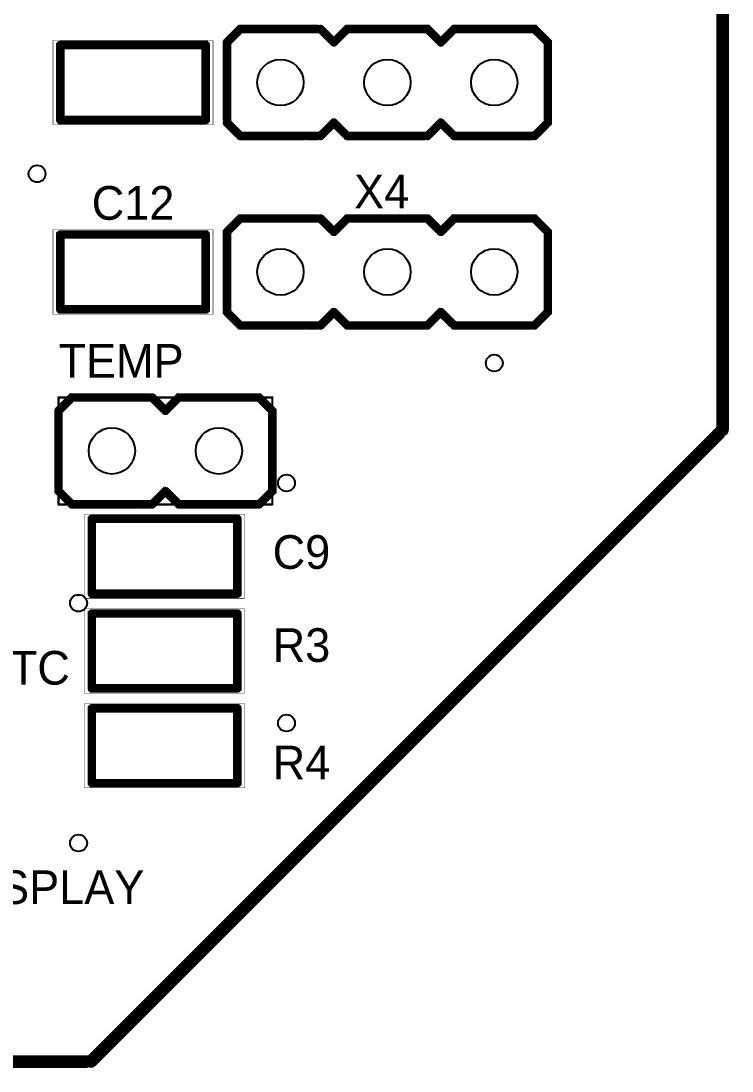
# Model space of a CAD drawing. Extents: x -73 to 71, y 0 to 57.
# Drawn here: x 53.84 to 70.73, y 6.77 to 31.71 of the extents above; entities that cross this region are included whole.
import ezdxf
from ezdxf.enums import TextEntityAlignment as Align

# ---------------------------------------------------------------- set-up
doc = ezdxf.new("R2010")
doc.units = 0
doc.layers.get('0').update_dxf_attribs({"linetype": 'CONTINUOUS'})
for name, color, linetype in [('_BOARD', 252, 'CONTINUOUS'), ('_DRILL', 251, 'CONTINUOUS'), ('SILKSCREEN_TOP', 1, 'CONTINUOUS')]:
    doc.layers.add(name, color=color, linetype=linetype)

# ---------------------------------------------------------------- blocks, each defined once
blk = doc.blocks.new('_HOLE')
blk.add_circle((0, 0), 0.5)

msp = doc.modelspace()

# ---------------------------------------------------------------- linework, layer by layer
at = {"layer": '_BOARD'}
msp.add_lwpolyline([(21, 7, 0.3, 0.3, 0), (55.5, 7, 0.15, 0.15, 0), (55.5, 6.925, 0.15, 0.15, 1), (55.5, 7.075, 0, 0, 0), (55.447, 7.053, 0.15, 0.15, 1), (55.553, 6.947, 0, 0, 0), (55.5, 7, 0, 0, 0), (55.5, 7, 0.3, 0.3, 0), (70.5, 22, 0.15, 0.15, 0), (70.553, 21.947, 0.15, 0.15, 1), (70.447, 22.053, 0, 0, 0), (70.425, 22, 0.15, 0.15, 1), (70.575, 22, 0, 0, 0), (70.5, 22, 0, 0, 0), (70.5, 22, 0.3, 0.3, 0), (70.5, 54, 0.15, 0.15, 0)], format="xyseb", dxfattribs=at)
at = {"layer": '_TOP_SIDE_'}
for points in [[(54.602, 31.25, 0.005, 0.005, 1), (54.597, 31.25, 0, 0, 0), (54.6, 31.25, 0, 0, 0), (54.6, 31.25, 0.01, 0.01, 0), (54.6, 29.25, 0.005, 0.005, 0), (54.597, 29.25, 0.005, 0.005, 1), (54.602, 29.25, 0, 0, 0), (54.6, 29.253, 0.005, 0.005, 1), (54.6, 29.247, 0, 0, 0), (54.6, 29.25, 0, 0, 0), (54.6, 29.25, 0.01, 0.01, 0), (58.4, 29.25, 0.005, 0.005, 0), (58.4, 29.247, 0.005, 0.005, 1), (58.4, 29.253, 0, 0, 0), (58.398, 29.25, 0.005, 0.005, 1), (58.403, 29.25, 0, 0, 0), (58.4, 29.25, 0, 0, 0), (58.4, 29.25, 0.01, 0.01, 0), (58.4, 31.25, 0.005, 0.005, 0), (58.403, 31.25, 0.005, 0.005, 1), (58.398, 31.25, 0, 0, 0), (58.4, 31.247, 0.005, 0.005, 1), (58.4, 31.253, 0, 0, 0), (58.4, 31.25, 0, 0, 0), (58.4, 31.25, 0.01, 0.01, 0), (54.6, 31.25, 0.01, 0.01, 0), (54.6, 31.25, 0, 0, 0), (54.6, 31.25, 0.005, 0.005, 0), (54.6, 31.253, 0.005, 0.005, 1), (54.6, 31.247, 0, 0, 0)], [(54.602, 26.75, 0.005, 0.005, 1), (54.597, 26.75, 0, 0, 0), (54.6, 26.75, 0, 0, 0), (54.6, 26.75, 0.01, 0.01, 0), (54.6, 24.75, 0.005, 0.005, 0), (54.597, 24.75, 0.005, 0.005, 1), (54.602, 24.75, 0, 0, 0), (54.6, 24.753, 0.005, 0.005, 1), (54.6, 24.747, 0, 0, 0), (54.6, 24.75, 0, 0, 0), (54.6, 24.75, 0.01, 0.01, 0), (58.4, 24.75, 0.005, 0.005, 0), (58.4, 24.747, 0.005, 0.005, 1), (58.4, 24.753, 0, 0, 0), (58.398, 24.75, 0.005, 0.005, 1), (58.403, 24.75, 0, 0, 0), (58.4, 24.75, 0, 0, 0), (58.4, 24.75, 0.01, 0.01, 0), (58.4, 26.75, 0.005, 0.005, 0), (58.403, 26.75, 0.005, 0.005, 1), (58.398, 26.75, 0, 0, 0), (58.4, 26.747, 0.005, 0.005, 1), (58.4, 26.753, 0, 0, 0), (58.4, 26.75, 0, 0, 0), (58.4, 26.75, 0.01, 0.01, 0), (54.6, 26.75, 0.01, 0.01, 0), (54.6, 26.75, 0, 0, 0), (54.6, 26.75, 0.005, 0.005, 0), (54.6, 26.753, 0.005, 0.005, 1), (54.6, 26.747, 0, 0, 0)], [(54.73, 22.783, 0.025, 0.025, 1), (54.73, 22.757, 0, 0, 0), (54.73, 22.77, 0, 0, 0), (54.73, 22.77, 0.051, 0.051, 0), (59.81, 22.77, 0.025, 0.025, 0), (59.81, 22.757, 0.025, 0.025, 1), (59.81, 22.783, 0, 0, 0), (59.823, 22.77, 0.025, 0.025, 1), (59.797, 22.77, 0, 0, 0), (59.81, 22.77, 0, 0, 0), (59.81, 22.77, 0.051, 0.051, 0), (59.81, 20.23, 0.025, 0.025, 0), (59.797, 20.23, 0.025, 0.025, 1), (59.823, 20.23, 0, 0, 0), (59.81, 20.217, 0.025, 0.025, 1), (59.81, 20.243, 0, 0, 0), (59.81, 20.23, 0, 0, 0), (59.81, 20.23, 0.051, 0.051, 0), (54.73, 20.23, 0.025, 0.025, 0), (54.73, 20.243, 0.025, 0.025, 1), (54.73, 20.217, 0, 0, 0), (54.717, 20.23, 0.025, 0.025, 1), (54.743, 20.23, 0, 0, 0), (54.73, 20.23, 0, 0, 0), (54.73, 20.23, 0.051, 0.051, 0), (54.73, 22.77, 0.051, 0.051, 0), (54.73, 22.77, 0, 0, 0), (54.73, 22.77, 0.025, 0.025, 0), (54.743, 22.77, 0.025, 0.025, 1), (54.717, 22.77, 0, 0, 0)], [(59.148, 18, 0.005, 0.005, 1), (59.153, 18, 0, 0, 0), (59.15, 18, 0, 0, 0), (59.15, 18, 0.01, 0.01, 0), (59.15, 20, 0.005, 0.005, 0), (59.153, 20, 0.005, 0.005, 1), (59.148, 20, 0, 0, 0), (59.15, 19.997, 0.005, 0.005, 1), (59.15, 20.003, 0, 0, 0), (59.15, 20, 0, 0, 0), (59.15, 20, 0.01, 0.01, 0), (55.35, 20, 0.005, 0.005, 0), (55.35, 20.003, 0.005, 0.005, 1), (55.35, 19.997, 0, 0, 0), (55.352, 20, 0.005, 0.005, 1), (55.347, 20, 0, 0, 0), (55.35, 20, 0, 0, 0), (55.35, 20, 0.01, 0.01, 0), (55.35, 18, 0.005, 0.005, 0), (55.347, 18, 0.005, 0.005, 1), (55.352, 18, 0, 0, 0), (55.35, 18.003, 0.005, 0.005, 1), (55.35, 17.997, 0, 0, 0), (55.35, 18, 0, 0, 0), (55.35, 18, 0.01, 0.01, 0), (59.15, 18, 0.01, 0.01, 0), (59.15, 18, 0, 0, 0), (59.15, 18, 0.005, 0.005, 0), (59.15, 17.997, 0.005, 0.005, 1), (59.15, 18.003, 0, 0, 0)], [(55.352, 17.75, 0.005, 0.005, 1), (55.347, 17.75, 0, 0, 0), (55.35, 17.75, 0, 0, 0), (55.35, 17.75, 0.01, 0.01, 0), (55.35, 15.75, 0.005, 0.005, 0), (55.347, 15.75, 0.005, 0.005, 1), (55.352, 15.75, 0, 0, 0), (55.35, 15.753, 0.005, 0.005, 1), (55.35, 15.748, 0, 0, 0), (55.35, 15.75, 0, 0, 0), (55.35, 15.75, 0.01, 0.01, 0), (59.15, 15.75, 0.005, 0.005, 0), (59.15, 15.748, 0.005, 0.005, 1), (59.15, 15.753, 0, 0, 0), (59.148, 15.75, 0.005, 0.005, 1), (59.153, 15.75, 0, 0, 0), (59.15, 15.75, 0, 0, 0), (59.15, 15.75, 0.01, 0.01, 0), (59.15, 17.75, 0.005, 0.005, 0), (59.153, 17.75, 0.005, 0.005, 1), (59.148, 17.75, 0, 0, 0), (59.15, 17.747, 0.005, 0.005, 1), (59.15, 17.753, 0, 0, 0), (59.15, 17.75, 0, 0, 0), (59.15, 17.75, 0.01, 0.01, 0), (55.35, 17.75, 0.01, 0.01, 0), (55.35, 17.75, 0, 0, 0), (55.35, 17.75, 0.005, 0.005, 0), (55.35, 17.753, 0.005, 0.005, 1), (55.35, 17.747, 0, 0, 0)], [(59.148, 13.5, 0.005, 0.005, 1), (59.153, 13.5, 0, 0, 0), (59.15, 13.5, 0, 0, 0), (59.15, 13.5, 0.01, 0.01, 0), (59.15, 15.5, 0.005, 0.005, 0), (59.153, 15.5, 0.005, 0.005, 1), (59.148, 15.5, 0, 0, 0), (59.15, 15.498, 0.005, 0.005, 1), (59.15, 15.503, 0, 0, 0), (59.15, 15.5, 0, 0, 0), (59.15, 15.5, 0.01, 0.01, 0), (55.35, 15.5, 0.005, 0.005, 0), (55.35, 15.503, 0.005, 0.005, 1), (55.35, 15.498, 0, 0, 0), (55.352, 15.5, 0.005, 0.005, 1), (55.347, 15.5, 0, 0, 0), (55.35, 15.5, 0, 0, 0), (55.35, 15.5, 0.01, 0.01, 0), (55.35, 13.5, 0.005, 0.005, 0), (55.347, 13.5, 0.005, 0.005, 1), (55.352, 13.5, 0, 0, 0), (55.35, 13.503, 0.005, 0.005, 1), (55.35, 13.498, 0, 0, 0), (55.35, 13.5, 0, 0, 0), (55.35, 13.5, 0.01, 0.01, 0), (59.15, 13.5, 0.01, 0.01, 0), (59.15, 13.5, 0, 0, 0), (59.15, 13.5, 0.005, 0.005, 0), (59.15, 13.498, 0.005, 0.005, 1), (59.15, 13.503, 0, 0, 0)]]:
    msp.add_lwpolyline(points, format="xyseb", close=True, dxfattribs=at)
at = {"layer": 'SILKSCREEN_TOP'}
for points in [[(58.694, 31.238, 0.102, 0.102, 1), (58.766, 31.167, 0, 0, 0), (58.73, 31.203, 0, 0, 0), (58.73, 31.203, 0.203, 0.203, 0), (59.047, 31.52, 0.203, 0.203, 0), (59.047, 31.52, 0, 0, 0), (59.047, 31.52, 0.102, 0.102, 0), (59.083, 31.484, 0.102, 0.102, 1), (59.012, 31.556, 0, 0, 0)], [(59.047, 31.469, 0.102, 0.102, -1), (59.047, 31.571, 0, 0, 0), (59.047, 31.52, 0, 0, 0), (59.047, 31.52, 0.203, 0.203, 0), (60.953, 31.52, 0.102, 0.102, 0), (60.953, 31.571, 0.102, 0.102, -1), (60.953, 31.469, 0, 0, 0), (60.988, 31.556, 0.102, 0.102, 1), (60.917, 31.484, 0, 0, 0), (60.953, 31.52, 0, 0, 0), (60.953, 31.52, 0.203, 0.203, 0), (61.27, 31.203, 0.102, 0.102, 0), (61.234, 31.167, 0.102, 0.102, 1), (61.306, 31.238, 0, 0, 0), (61.234, 31.238, 0.102, 0.102, 1), (61.306, 31.167, 0, 0, 0), (61.27, 31.203, 0, 0, 0), (61.27, 31.203, 0.203, 0.203, 0), (61.587, 31.52, 0.102, 0.102, 0), (61.623, 31.484, 0.102, 0.102, 1), (61.552, 31.556, 0, 0, 0), (61.587, 31.571, 0.102, 0.102, 1), (61.587, 31.469, 0, 0, 0), (61.587, 31.52, 0, 0, 0), (61.587, 31.52, 0.203, 0.203, 0), (63.493, 31.52, 0.203, 0.203, 0), (63.493, 31.52, 0, 0, 0), (63.493, 31.52, 0.102, 0.102, 0), (63.493, 31.469, 0.102, 0.102, 1), (63.493, 31.571, 0, 0, 0)], [(61.587, 31.469, 0.102, 0.102, -1), (61.587, 31.571, 0, 0, 0), (61.587, 31.52, 0, 0, 0), (61.587, 31.52, 0.203, 0.203, 0), (63.493, 31.52, 0.102, 0.102, 0), (63.493, 31.571, 0.102, 0.102, -1), (63.493, 31.469, 0, 0, 0), (63.528, 31.556, 0.102, 0.102, 1), (63.457, 31.484, 0, 0, 0), (63.493, 31.52, 0, 0, 0), (63.493, 31.52, 0.203, 0.203, 0), (63.81, 31.203, 0.102, 0.102, 0), (63.774, 31.167, 0.102, 0.102, 1), (63.846, 31.238, 0, 0, 0), (63.774, 31.238, 0.102, 0.102, 1), (63.846, 31.167, 0, 0, 0), (63.81, 31.203, 0, 0, 0), (63.81, 31.203, 0.203, 0.203, 0), (64.127, 31.52, 0.102, 0.102, 0), (64.163, 31.484, 0.102, 0.102, 1), (64.092, 31.556, 0, 0, 0), (64.127, 31.571, 0.102, 0.102, 1), (64.127, 31.469, 0, 0, 0), (64.127, 31.52, 0, 0, 0), (64.127, 31.52, 0.203, 0.203, 0), (66.032, 31.52, 0.203, 0.203, 0), (66.032, 31.52, 0, 0, 0), (66.032, 31.52, 0.102, 0.102, 0), (66.032, 31.469, 0.102, 0.102, 1), (66.032, 31.571, 0, 0, 0)], [(63.528, 31.556, 0.102, 0.102, 1), (63.457, 31.484, 0, 0, 0), (63.493, 31.52, 0, 0, 0), (63.493, 31.52, 0.203, 0.203, 0), (63.81, 31.203, 0.203, 0.203, 0), (63.81, 31.203, 0, 0, 0), (63.81, 31.203, 0.102, 0.102, 0), (63.774, 31.167, 0.102, 0.102, 1), (63.846, 31.238, 0, 0, 0)], [(66.068, 31.556, 0.102, 0.102, 1), (65.997, 31.484, 0, 0, 0), (66.032, 31.52, 0, 0, 0), (66.032, 31.52, 0.203, 0.203, 0), (66.35, 31.203, 0.203, 0.203, 0), (66.35, 31.203, 0, 0, 0), (66.35, 31.203, 0.102, 0.102, 0), (66.314, 31.167, 0.102, 0.102, 1), (66.386, 31.238, 0, 0, 0)], [(58.781, 31.203, 0.102, 0.102, 1), (58.679, 31.203, 0, 0, 0), (58.73, 31.203, 0, 0, 0), (58.73, 31.203, 0.203, 0.203, 0), (58.73, 29.297, 0.203, 0.203, 0), (58.73, 29.297, 0, 0, 0), (58.73, 29.297, 0.102, 0.102, 0), (58.679, 29.297, 0.102, 0.102, 1), (58.781, 29.297, 0, 0, 0)], [(66.401, 31.203, 0.102, 0.102, 1), (66.299, 31.203, 0, 0, 0), (66.35, 31.203, 0, 0, 0), (66.35, 31.203, 0.203, 0.203, 0), (66.35, 29.297, 0.203, 0.203, 0), (66.35, 29.297, 0, 0, 0), (66.35, 29.297, 0.102, 0.102, 0), (66.299, 29.297, 0.102, 0.102, 1), (66.401, 29.297, 0, 0, 0)], [(58.766, 29.333, 0.102, 0.102, 1), (58.694, 29.262, 0, 0, 0), (58.73, 29.297, 0, 0, 0), (58.73, 29.297, 0.203, 0.203, 0), (59.047, 28.98, 0.203, 0.203, 0), (59.047, 28.98, 0, 0, 0), (59.047, 28.98, 0.102, 0.102, 0), (59.012, 28.944, 0.102, 0.102, 1), (59.083, 29.016, 0, 0, 0)], [(60.635, 29.031, 0.102, 0.102, 1), (60.635, 28.929, 0, 0, 0), (60.635, 28.98, 0, 0, 0), (60.635, 28.98, 0.203, 0.203, 0), (60.953, 28.98, 0.102, 0.102, 0), (60.953, 28.929, 0.102, 0.102, 1), (60.953, 29.031, 0, 0, 0), (60.917, 29.016, 0.102, 0.102, 1), (60.988, 28.944, 0, 0, 0), (60.953, 28.98, 0, 0, 0), (60.953, 28.98, 0.203, 0.203, 0), (61.27, 29.297, 0.102, 0.102, 0), (61.306, 29.262, 0.102, 0.102, 1), (61.234, 29.333, 0, 0, 0), (61.306, 29.333, 0.102, 0.102, 1), (61.234, 29.262, 0, 0, 0), (61.27, 29.297, 0, 0, 0), (61.27, 29.297, 0.203, 0.203, 0), (61.587, 28.98, 0.102, 0.102, 0), (61.552, 28.944, 0.102, 0.102, 1), (61.623, 29.016, 0, 0, 0), (61.587, 29.031, 0.102, 0.102, 1), (61.587, 28.929, 0, 0, 0), (61.587, 28.98, 0, 0, 0), (61.587, 28.98, 0.203, 0.203, 0), (63.493, 28.98, 0.203, 0.203, 0), (63.493, 28.98, 0, 0, 0), (63.493, 28.98, 0.102, 0.102, 0), (63.493, 28.929, 0.102, 0.102, 1), (63.493, 29.031, 0, 0, 0)], [(63.175, 29.031, 0.102, 0.102, 1), (63.175, 28.929, 0, 0, 0), (63.175, 28.98, 0, 0, 0), (63.175, 28.98, 0.203, 0.203, 0), (63.493, 28.98, 0.102, 0.102, 0), (63.493, 28.929, 0.102, 0.102, 1), (63.493, 29.031, 0, 0, 0), (63.457, 29.016, 0.102, 0.102, 1), (63.528, 28.944, 0, 0, 0), (63.493, 28.98, 0, 0, 0), (63.493, 28.98, 0.203, 0.203, 0), (63.81, 29.297, 0.102, 0.102, 0), (63.846, 29.262, 0.102, 0.102, 1), (63.774, 29.333, 0, 0, 0), (63.846, 29.333, 0.102, 0.102, 1), (63.774, 29.262, 0, 0, 0), (63.81, 29.297, 0, 0, 0), (63.81, 29.297, 0.203, 0.203, 0), (64.127, 28.98, 0.102, 0.102, 0), (64.092, 28.944, 0.102, 0.102, 1), (64.163, 29.016, 0, 0, 0), (64.127, 29.031, 0.102, 0.102, 1), (64.127, 28.929, 0, 0, 0), (64.127, 28.98, 0, 0, 0), (64.127, 28.98, 0.203, 0.203, 0), (66.032, 28.98, 0.203, 0.203, 0), (66.032, 28.98, 0, 0, 0), (66.032, 28.98, 0.102, 0.102, 0), (66.032, 28.929, 0.102, 0.102, 1), (66.032, 29.031, 0, 0, 0)], [(63.457, 29.016, 0.102, 0.102, 1), (63.528, 28.944, 0, 0, 0), (63.493, 28.98, 0, 0, 0), (63.493, 28.98, 0.203, 0.203, 0), (63.81, 29.297, 0.203, 0.203, 0), (63.81, 29.297, 0, 0, 0), (63.81, 29.297, 0.102, 0.102, 0), (63.846, 29.262, 0.102, 0.102, 1), (63.774, 29.333, 0, 0, 0)], [(65.997, 29.016, 0.102, 0.102, 1), (66.068, 28.944, 0, 0, 0), (66.032, 28.98, 0, 0, 0), (66.032, 28.98, 0.203, 0.203, 0), (66.35, 29.297, 0.203, 0.203, 0), (66.35, 29.297, 0, 0, 0), (66.35, 29.297, 0.102, 0.102, 0), (66.386, 29.262, 0.102, 0.102, 1), (66.314, 29.333, 0, 0, 0)], [(59.047, 29.031, 0.102, 0.102, 1), (59.047, 28.929, 0, 0, 0), (59.047, 28.98, 0, 0, 0), (59.047, 28.98, 0.203, 0.203, 0), (60.635, 28.98, 0.203, 0.203, 0), (60.635, 28.98, 0, 0, 0), (60.635, 28.98, 0.102, 0.102, 0), (60.635, 28.929, 0.102, 0.102, 1), (60.635, 29.031, 0, 0, 0)], [(58.694, 26.738, 0.102, 0.102, 1), (58.766, 26.667, 0, 0, 0), (58.73, 26.703, 0, 0, 0), (58.73, 26.703, 0.203, 0.203, 0), (59.047, 27.02, 0.203, 0.203, 0), (59.047, 27.02, 0, 0, 0), (59.047, 27.02, 0.102, 0.102, 0), (59.083, 26.984, 0.102, 0.102, 1), (59.012, 27.056, 0, 0, 0)], [(59.047, 26.969, 0.102, 0.102, -1), (59.047, 27.071, 0, 0, 0), (59.047, 27.02, 0, 0, 0), (59.047, 27.02, 0.203, 0.203, 0), (60.953, 27.02, 0.102, 0.102, 0), (60.953, 27.071, 0.102, 0.102, -1), (60.953, 26.969, 0, 0, 0), (60.988, 27.056, 0.102, 0.102, 1), (60.917, 26.984, 0, 0, 0), (60.953, 27.02, 0, 0, 0), (60.953, 27.02, 0.203, 0.203, 0), (61.27, 26.703, 0.102, 0.102, 0), (61.234, 26.667, 0.102, 0.102, 1), (61.306, 26.738, 0, 0, 0), (61.234, 26.738, 0.102, 0.102, 1), (61.306, 26.667, 0, 0, 0), (61.27, 26.703, 0, 0, 0), (61.27, 26.703, 0.203, 0.203, 0), (61.587, 27.02, 0.102, 0.102, 0), (61.623, 26.984, 0.102, 0.102, 1), (61.552, 27.056, 0, 0, 0), (61.587, 27.071, 0.102, 0.102, 1), (61.587, 26.969, 0, 0, 0), (61.587, 27.02, 0, 0, 0), (61.587, 27.02, 0.203, 0.203, 0), (63.493, 27.02, 0.203, 0.203, 0), (63.493, 27.02, 0, 0, 0), (63.493, 27.02, 0.102, 0.102, 0), (63.493, 26.969, 0.102, 0.102, 1), (63.493, 27.071, 0, 0, 0)], [(61.587, 26.969, 0.102, 0.102, -1), (61.587, 27.071, 0, 0, 0), (61.587, 27.02, 0, 0, 0), (61.587, 27.02, 0.203, 0.203, 0), (63.493, 27.02, 0.102, 0.102, 0), (63.493, 27.071, 0.102, 0.102, -1), (63.493, 26.969, 0, 0, 0), (63.528, 27.056, 0.102, 0.102, 1), (63.457, 26.984, 0, 0, 0), (63.493, 27.02, 0, 0, 0), (63.493, 27.02, 0.203, 0.203, 0), (63.81, 26.703, 0.102, 0.102, 0), (63.774, 26.667, 0.102, 0.102, 1), (63.846, 26.738, 0, 0, 0), (63.774, 26.738, 0.102, 0.102, 1), (63.846, 26.667, 0, 0, 0), (63.81, 26.703, 0, 0, 0), (63.81, 26.703, 0.203, 0.203, 0), (64.127, 27.02, 0.102, 0.102, 0), (64.163, 26.984, 0.102, 0.102, 1), (64.092, 27.056, 0, 0, 0), (64.127, 27.071, 0.102, 0.102, 1), (64.127, 26.969, 0, 0, 0), (64.127, 27.02, 0, 0, 0), (64.127, 27.02, 0.203, 0.203, 0), (66.032, 27.02, 0.203, 0.203, 0), (66.032, 27.02, 0, 0, 0), (66.032, 27.02, 0.102, 0.102, 0), (66.032, 26.969, 0.102, 0.102, 1), (66.032, 27.071, 0, 0, 0)], [(63.528, 27.056, 0.102, 0.102, 1), (63.457, 26.984, 0, 0, 0), (63.493, 27.02, 0, 0, 0), (63.493, 27.02, 0.203, 0.203, 0), (63.81, 26.703, 0.203, 0.203, 0), (63.81, 26.703, 0, 0, 0), (63.81, 26.703, 0.102, 0.102, 0), (63.774, 26.667, 0.102, 0.102, 1), (63.846, 26.738, 0, 0, 0)], [(66.068, 27.056, 0.102, 0.102, 1), (65.997, 26.984, 0, 0, 0), (66.032, 27.02, 0, 0, 0), (66.032, 27.02, 0.203, 0.203, 0), (66.35, 26.703, 0.203, 0.203, 0), (66.35, 26.703, 0, 0, 0), (66.35, 26.703, 0.102, 0.102, 0), (66.314, 26.667, 0.102, 0.102, 1), (66.386, 26.738, 0, 0, 0)], [(58.781, 26.703, 0.102, 0.102, 1), (58.679, 26.703, 0, 0, 0), (58.73, 26.703, 0, 0, 0), (58.73, 26.703, 0.203, 0.203, 0), (58.73, 24.797, 0.203, 0.203, 0), (58.73, 24.797, 0, 0, 0), (58.73, 24.797, 0.102, 0.102, 0), (58.679, 24.797, 0.102, 0.102, 1), (58.781, 24.797, 0, 0, 0)], [(66.401, 26.703, 0.102, 0.102, 1), (66.299, 26.703, 0, 0, 0), (66.35, 26.703, 0, 0, 0), (66.35, 26.703, 0.203, 0.203, 0), (66.35, 24.797, 0.203, 0.203, 0), (66.35, 24.797, 0, 0, 0), (66.35, 24.797, 0.102, 0.102, 0), (66.299, 24.797, 0.102, 0.102, 1), (66.401, 24.797, 0, 0, 0)], [(58.766, 24.833, 0.102, 0.102, 1), (58.694, 24.762, 0, 0, 0), (58.73, 24.797, 0, 0, 0), (58.73, 24.797, 0.203, 0.203, 0), (59.047, 24.48, 0.203, 0.203, 0), (59.047, 24.48, 0, 0, 0), (59.047, 24.48, 0.102, 0.102, 0), (59.012, 24.444, 0.102, 0.102, 1), (59.083, 24.516, 0, 0, 0)], [(60.635, 24.531, 0.102, 0.102, 1), (60.635, 24.429, 0, 0, 0), (60.635, 24.48, 0, 0, 0), (60.635, 24.48, 0.203, 0.203, 0), (60.953, 24.48, 0.102, 0.102, 0), (60.953, 24.429, 0.102, 0.102, 1), (60.953, 24.531, 0, 0, 0), (60.917, 24.516, 0.102, 0.102, 1), (60.988, 24.444, 0, 0, 0), (60.953, 24.48, 0, 0, 0), (60.953, 24.48, 0.203, 0.203, 0), (61.27, 24.797, 0.102, 0.102, 0), (61.306, 24.762, 0.102, 0.102, 1), (61.234, 24.833, 0, 0, 0), (61.306, 24.833, 0.102, 0.102, 1), (61.234, 24.762, 0, 0, 0), (61.27, 24.797, 0, 0, 0), (61.27, 24.797, 0.203, 0.203, 0), (61.587, 24.48, 0.102, 0.102, 0), (61.552, 24.444, 0.102, 0.102, 1), (61.623, 24.516, 0, 0, 0), (61.587, 24.531, 0.102, 0.102, 1), (61.587, 24.429, 0, 0, 0), (61.587, 24.48, 0, 0, 0), (61.587, 24.48, 0.203, 0.203, 0), (63.493, 24.48, 0.203, 0.203, 0), (63.493, 24.48, 0, 0, 0), (63.493, 24.48, 0.102, 0.102, 0), (63.493, 24.429, 0.102, 0.102, 1), (63.493, 24.531, 0, 0, 0)], [(63.175, 24.531, 0.102, 0.102, 1), (63.175, 24.429, 0, 0, 0), (63.175, 24.48, 0, 0, 0), (63.175, 24.48, 0.203, 0.203, 0), (63.493, 24.48, 0.102, 0.102, 0), (63.493, 24.429, 0.102, 0.102, 1), (63.493, 24.531, 0, 0, 0), (63.457, 24.516, 0.102, 0.102, 1), (63.528, 24.444, 0, 0, 0), (63.493, 24.48, 0, 0, 0), (63.493, 24.48, 0.203, 0.203, 0), (63.81, 24.797, 0.102, 0.102, 0), (63.846, 24.762, 0.102, 0.102, 1), (63.774, 24.833, 0, 0, 0), (63.846, 24.833, 0.102, 0.102, 1), (63.774, 24.762, 0, 0, 0), (63.81, 24.797, 0, 0, 0), (63.81, 24.797, 0.203, 0.203, 0), (64.127, 24.48, 0.102, 0.102, 0), (64.092, 24.444, 0.102, 0.102, 1), (64.163, 24.516, 0, 0, 0), (64.127, 24.531, 0.102, 0.102, 1), (64.127, 24.429, 0, 0, 0), (64.127, 24.48, 0, 0, 0), (64.127, 24.48, 0.203, 0.203, 0), (66.032, 24.48, 0.203, 0.203, 0), (66.032, 24.48, 0, 0, 0), (66.032, 24.48, 0.102, 0.102, 0), (66.032, 24.429, 0.102, 0.102, 1), (66.032, 24.531, 0, 0, 0)], [(63.457, 24.516, 0.102, 0.102, 1), (63.528, 24.444, 0, 0, 0), (63.493, 24.48, 0, 0, 0), (63.493, 24.48, 0.203, 0.203, 0), (63.81, 24.797, 0.203, 0.203, 0), (63.81, 24.797, 0, 0, 0), (63.81, 24.797, 0.102, 0.102, 0), (63.846, 24.762, 0.102, 0.102, 1), (63.774, 24.833, 0, 0, 0)], [(65.997, 24.516, 0.102, 0.102, 1), (66.068, 24.444, 0, 0, 0), (66.032, 24.48, 0, 0, 0), (66.032, 24.48, 0.203, 0.203, 0), (66.35, 24.797, 0.203, 0.203, 0), (66.35, 24.797, 0, 0, 0), (66.35, 24.797, 0.102, 0.102, 0), (66.386, 24.762, 0.102, 0.102, 1), (66.314, 24.833, 0, 0, 0)], [(59.047, 24.531, 0.102, 0.102, 1), (59.047, 24.429, 0, 0, 0), (59.047, 24.48, 0, 0, 0), (59.047, 24.48, 0.203, 0.203, 0), (60.635, 24.48, 0.203, 0.203, 0), (60.635, 24.48, 0, 0, 0), (60.635, 24.48, 0.102, 0.102, 0), (60.635, 24.429, 0.102, 0.102, 1), (60.635, 24.531, 0, 0, 0)], [(54.694, 22.488, 0.102, 0.102, 1), (54.766, 22.417, 0, 0, 0), (54.73, 22.453, 0, 0, 0), (54.73, 22.453, 0.203, 0.203, 0), (55.047, 22.77, 0.203, 0.203, 0), (55.047, 22.77, 0, 0, 0), (55.047, 22.77, 0.102, 0.102, 0), (55.083, 22.734, 0.102, 0.102, 1), (55.012, 22.806, 0, 0, 0)], [(55.047, 22.719, 0.102, 0.102, -1), (55.047, 22.821, 0, 0, 0), (55.047, 22.77, 0, 0, 0), (55.047, 22.77, 0.203, 0.203, 0), (56.953, 22.77, 0.102, 0.102, 0), (56.953, 22.821, 0.102, 0.102, -1), (56.953, 22.719, 0, 0, 0), (56.988, 22.806, 0.102, 0.102, 1), (56.917, 22.734, 0, 0, 0), (56.953, 22.77, 0, 0, 0), (56.953, 22.77, 0.203, 0.203, 0), (57.27, 22.453, 0.102, 0.102, 0), (57.234, 22.417, 0.102, 0.102, 1), (57.306, 22.488, 0, 0, 0), (57.234, 22.488, 0.102, 0.102, 1), (57.306, 22.417, 0, 0, 0), (57.27, 22.453, 0, 0, 0), (57.27, 22.453, 0.203, 0.203, 0), (57.587, 22.77, 0.102, 0.102, 0), (57.623, 22.734, 0.102, 0.102, 1), (57.552, 22.806, 0, 0, 0), (57.587, 22.821, 0.102, 0.102, 1), (57.587, 22.719, 0, 0, 0), (57.587, 22.77, 0, 0, 0), (57.587, 22.77, 0.203, 0.203, 0), (59.493, 22.77, 0.203, 0.203, 0), (59.493, 22.77, 0, 0, 0), (59.493, 22.77, 0.102, 0.102, 0), (59.493, 22.719, 0.102, 0.102, 1), (59.493, 22.821, 0, 0, 0)], [(59.528, 22.806, 0.102, 0.102, 1), (59.457, 22.734, 0, 0, 0), (59.493, 22.77, 0, 0, 0), (59.493, 22.77, 0.203, 0.203, 0), (59.81, 22.453, 0.203, 0.203, 0), (59.81, 22.453, 0, 0, 0), (59.81, 22.453, 0.102, 0.102, 0), (59.774, 22.417, 0.102, 0.102, 1), (59.846, 22.488, 0, 0, 0)], [(54.781, 22.453, 0.102, 0.102, 1), (54.679, 22.453, 0, 0, 0), (54.73, 22.453, 0, 0, 0), (54.73, 22.453, 0.203, 0.203, 0), (54.73, 20.547, 0.203, 0.203, 0), (54.73, 20.547, 0, 0, 0), (54.73, 20.547, 0.102, 0.102, 0), (54.679, 20.547, 0.102, 0.102, 1), (54.781, 20.547, 0, 0, 0)], [(59.861, 22.453, 0.102, 0.102, 1), (59.759, 22.453, 0, 0, 0), (59.81, 22.453, 0, 0, 0), (59.81, 22.453, 0.203, 0.203, 0), (59.81, 20.547, 0.203, 0.203, 0), (59.81, 20.547, 0, 0, 0), (59.81, 20.547, 0.102, 0.102, 0), (59.759, 20.547, 0.102, 0.102, 1), (59.861, 20.547, 0, 0, 0)], [(54.766, 20.583, 0.102, 0.102, 1), (54.694, 20.512, 0, 0, 0), (54.73, 20.547, 0, 0, 0), (54.73, 20.547, 0.203, 0.203, 0), (55.047, 20.23, 0.203, 0.203, 0), (55.047, 20.23, 0, 0, 0), (55.047, 20.23, 0.102, 0.102, 0), (55.012, 20.194, 0.102, 0.102, 1), (55.083, 20.266, 0, 0, 0)], [(56.635, 20.281, 0.102, 0.102, 1), (56.635, 20.179, 0, 0, 0), (56.635, 20.23, 0, 0, 0), (56.635, 20.23, 0.203, 0.203, 0), (56.953, 20.23, 0.102, 0.102, 0), (56.953, 20.179, 0.102, 0.102, 1), (56.953, 20.281, 0, 0, 0), (56.917, 20.266, 0.102, 0.102, 1), (56.988, 20.194, 0, 0, 0), (56.953, 20.23, 0, 0, 0), (56.953, 20.23, 0.203, 0.203, 0), (57.27, 20.547, 0.102, 0.102, 0), (57.306, 20.512, 0.102, 0.102, 1), (57.234, 20.583, 0, 0, 0), (57.306, 20.583, 0.102, 0.102, 1), (57.234, 20.512, 0, 0, 0), (57.27, 20.547, 0, 0, 0), (57.27, 20.547, 0.203, 0.203, 0), (57.587, 20.23, 0.102, 0.102, 0), (57.552, 20.194, 0.102, 0.102, 1), (57.623, 20.266, 0, 0, 0), (57.587, 20.281, 0.102, 0.102, 1), (57.587, 20.179, 0, 0, 0), (57.587, 20.23, 0, 0, 0), (57.587, 20.23, 0.203, 0.203, 0), (59.493, 20.23, 0.203, 0.203, 0), (59.493, 20.23, 0, 0, 0), (59.493, 20.23, 0.102, 0.102, 0), (59.493, 20.179, 0.102, 0.102, 1), (59.493, 20.281, 0, 0, 0)], [(59.457, 20.266, 0.102, 0.102, 1), (59.528, 20.194, 0, 0, 0), (59.493, 20.23, 0, 0, 0), (59.493, 20.23, 0.203, 0.203, 0), (59.81, 20.547, 0.203, 0.203, 0), (59.81, 20.547, 0, 0, 0), (59.81, 20.547, 0.102, 0.102, 0), (59.846, 20.512, 0.102, 0.102, 1), (59.774, 20.583, 0, 0, 0)], [(55.047, 20.281, 0.102, 0.102, 1), (55.047, 20.179, 0, 0, 0), (55.047, 20.23, 0, 0, 0), (55.047, 20.23, 0.203, 0.203, 0), (56.635, 20.23, 0.203, 0.203, 0), (56.635, 20.23, 0, 0, 0), (56.635, 20.23, 0.102, 0.102, 0), (56.635, 20.179, 0.102, 0.102, 1), (56.635, 20.281, 0, 0, 0)]]:
    msp.add_lwpolyline(points, format="xyseb", dxfattribs=at)
for points in [[(58.278, 31.139, 0.102, 0.102, 1), (58.176, 31.139, 0, 0, 0), (58.227, 31.139, 0, 0, 0), (58.227, 31.139, 0.203, 0.203, 0), (58.227, 29.361, 0.102, 0.102, 0), (58.176, 29.361, 0.102, 0.102, 1), (58.278, 29.361, 0, 0, 0), (58.227, 29.31, 0.102, 0.102, 1), (58.227, 29.412, 0, 0, 0), (58.227, 29.361, 0, 0, 0), (58.227, 29.361, 0.203, 0.203, 0), (54.773, 29.361, 0.102, 0.102, 0), (54.773, 29.412, 0.102, 0.102, 1), (54.773, 29.31, 0, 0, 0), (54.722, 29.361, 0.102, 0.102, 1), (54.824, 29.361, 0, 0, 0), (54.773, 29.361, 0, 0, 0), (54.773, 29.361, 0.203, 0.203, 0), (54.773, 31.139, 0.102, 0.102, 0), (54.824, 31.139, 0.102, 0.102, 1), (54.722, 31.139, 0, 0, 0), (54.773, 31.19, 0.102, 0.102, 1), (54.773, 31.088, 0, 0, 0), (54.773, 31.139, 0, 0, 0), (54.773, 31.139, 0.203, 0.203, 0), (58.227, 31.139, 0.203, 0.203, 0), (58.227, 31.139, 0, 0, 0), (58.227, 31.139, 0.102, 0.102, 0), (58.227, 31.088, 0.102, 0.102, 1), (58.227, 31.19, 0, 0, 0)], [(58.278, 26.639, 0.102, 0.102, 1), (58.176, 26.639, 0, 0, 0), (58.227, 26.639, 0, 0, 0), (58.227, 26.639, 0.203, 0.203, 0), (58.227, 24.861, 0.102, 0.102, 0), (58.176, 24.861, 0.102, 0.102, 1), (58.278, 24.861, 0, 0, 0), (58.227, 24.81, 0.102, 0.102, 1), (58.227, 24.912, 0, 0, 0), (58.227, 24.861, 0, 0, 0), (58.227, 24.861, 0.203, 0.203, 0), (54.773, 24.861, 0.102, 0.102, 0), (54.773, 24.912, 0.102, 0.102, 1), (54.773, 24.81, 0, 0, 0), (54.722, 24.861, 0.102, 0.102, 1), (54.824, 24.861, 0, 0, 0), (54.773, 24.861, 0, 0, 0), (54.773, 24.861, 0.203, 0.203, 0), (54.773, 26.639, 0.102, 0.102, 0), (54.824, 26.639, 0.102, 0.102, 1), (54.722, 26.639, 0, 0, 0), (54.773, 26.69, 0.102, 0.102, 1), (54.773, 26.588, 0, 0, 0), (54.773, 26.639, 0, 0, 0), (54.773, 26.639, 0.203, 0.203, 0), (58.227, 26.639, 0.203, 0.203, 0), (58.227, 26.639, 0, 0, 0), (58.227, 26.639, 0.102, 0.102, 0), (58.227, 26.588, 0.102, 0.102, 1), (58.227, 26.69, 0, 0, 0)], [(55.472, 18.111, 0.102, 0.102, 1), (55.574, 18.111, 0, 0, 0), (55.523, 18.111, 0, 0, 0), (55.523, 18.111, 0.203, 0.203, 0), (55.523, 19.889, 0.102, 0.102, 0), (55.574, 19.889, 0.102, 0.102, 1), (55.472, 19.889, 0, 0, 0), (55.523, 19.94, 0.102, 0.102, 1), (55.523, 19.838, 0, 0, 0), (55.523, 19.889, 0, 0, 0), (55.523, 19.889, 0.203, 0.203, 0), (58.977, 19.889, 0.102, 0.102, 0), (58.977, 19.838, 0.102, 0.102, 1), (58.977, 19.94, 0, 0, 0), (59.028, 19.889, 0.102, 0.102, 1), (58.926, 19.889, 0, 0, 0), (58.977, 19.889, 0, 0, 0), (58.977, 19.889, 0.203, 0.203, 0), (58.977, 18.111, 0.102, 0.102, 0), (58.926, 18.111, 0.102, 0.102, 1), (59.028, 18.111, 0, 0, 0), (58.977, 18.06, 0.102, 0.102, 1), (58.977, 18.162, 0, 0, 0), (58.977, 18.111, 0, 0, 0), (58.977, 18.111, 0.203, 0.203, 0), (55.523, 18.111, 0.203, 0.203, 0), (55.523, 18.111, 0, 0, 0), (55.523, 18.111, 0.102, 0.102, 0), (55.523, 18.162, 0.102, 0.102, 1), (55.523, 18.06, 0, 0, 0)], [(59.028, 17.639, 0.102, 0.102, 1), (58.926, 17.639, 0, 0, 0), (58.977, 17.639, 0, 0, 0), (58.977, 17.639, 0.203, 0.203, 0), (58.977, 15.861, 0.102, 0.102, 0), (58.926, 15.861, 0.102, 0.102, 1), (59.028, 15.861, 0, 0, 0), (58.977, 15.81, 0.102, 0.102, 1), (58.977, 15.912, 0, 0, 0), (58.977, 15.861, 0, 0, 0), (58.977, 15.861, 0.203, 0.203, 0), (55.523, 15.861, 0.102, 0.102, 0), (55.523, 15.912, 0.102, 0.102, 1), (55.523, 15.81, 0, 0, 0), (55.472, 15.861, 0.102, 0.102, 1), (55.574, 15.861, 0, 0, 0), (55.523, 15.861, 0, 0, 0), (55.523, 15.861, 0.203, 0.203, 0), (55.523, 17.639, 0.102, 0.102, 0), (55.574, 17.639, 0.102, 0.102, 1), (55.472, 17.639, 0, 0, 0), (55.523, 17.69, 0.102, 0.102, 1), (55.523, 17.588, 0, 0, 0), (55.523, 17.639, 0, 0, 0), (55.523, 17.639, 0.203, 0.203, 0), (58.977, 17.639, 0.203, 0.203, 0), (58.977, 17.639, 0, 0, 0), (58.977, 17.639, 0.102, 0.102, 0), (58.977, 17.588, 0.102, 0.102, 1), (58.977, 17.69, 0, 0, 0)], [(55.472, 13.611, 0.102, 0.102, 1), (55.574, 13.611, 0, 0, 0), (55.523, 13.611, 0, 0, 0), (55.523, 13.611, 0.203, 0.203, 0), (55.523, 15.389, 0.102, 0.102, 0), (55.574, 15.389, 0.102, 0.102, 1), (55.472, 15.389, 0, 0, 0), (55.523, 15.44, 0.102, 0.102, 1), (55.523, 15.338, 0, 0, 0), (55.523, 15.389, 0, 0, 0), (55.523, 15.389, 0.203, 0.203, 0), (58.977, 15.389, 0.102, 0.102, 0), (58.977, 15.338, 0.102, 0.102, 1), (58.977, 15.44, 0, 0, 0), (59.028, 15.389, 0.102, 0.102, 1), (58.926, 15.389, 0, 0, 0), (58.977, 15.389, 0, 0, 0), (58.977, 15.389, 0.203, 0.203, 0), (58.977, 13.611, 0.102, 0.102, 0), (58.926, 13.611, 0.102, 0.102, 1), (59.028, 13.611, 0, 0, 0), (58.977, 13.56, 0.102, 0.102, 1), (58.977, 13.662, 0, 0, 0), (58.977, 13.611, 0, 0, 0), (58.977, 13.611, 0.203, 0.203, 0), (55.523, 13.611, 0.203, 0.203, 0), (55.523, 13.611, 0, 0, 0), (55.523, 13.611, 0.102, 0.102, 0), (55.523, 13.662, 0.102, 0.102, 1), (55.523, 13.56, 0, 0, 0)]]:
    msp.add_lwpolyline(points, format="xyseb", close=True, dxfattribs=at)

# ---------------------------------------------------------------- block references
at = {"layer": '_DRILL'}
for p, xscale, yscale, zscale in [((60, 30.25), 1.1, 1.1, 1.1), ((62.54, 30.25), 1.1, 1.1, 1.1), ((65.08, 30.25), 1.1, 1.1, 1.1), ((54.221, 28.083), 0.4, 0.4, 0.4), ((60, 25.75), 1.1, 1.1, 1.1), ((62.54, 25.75), 1.1, 1.1, 1.1), ((65.08, 25.75), 1.1, 1.1, 1.1), ((65.08, 23.587), 0.4, 0.4, 0.4), ((56, 21.5), 1.1, 1.1, 1.1), ((58.54, 21.5), 1.1, 1.1, 1.1), ((60.143, 20.738), 0.4, 0.4, 0.4), ((55.207, 17.887), 0.4, 0.4, 0.4), ((60.143, 15.038), 0.4, 0.4, 0.4), ((55.207, 12.188), 0.4, 0.4, 0.4)]:
    msp.add_blockref('_HOLE', p, dxfattribs=dict(at, xscale=xscale, yscale=yscale, zscale=zscale))

# ---------------------------------------------------------------- texts
at = {"layer": 'SILKSCREEN_TOP'}
for s, p in [('X4', (61.75, 27.02)), ('TEMP', (54.73, 23)), ('DISPLAY', (52.25, 10.5))]:
    msp.add_text(s, height=0.8, dxfattribs=at).set_placement(p, align=Align.BOTTOM_LEFT)
for s, p in [('C12', (56.5, 26.75)), ('R3', (60.5, 16.25))]:
    msp.add_text(s, height=0.8, dxfattribs=at).set_placement(p, align=Align.BOTTOM_CENTER)
for s, p in [('C9', (60.5, 19.5)), ('R4', (60.5, 14.5))]:
    msp.add_text(s, height=0.8, dxfattribs=at).set_placement(p, align=Align.TOP_CENTER)
msp.add_text('RTC', height=0.8, dxfattribs=at).set_placement((55, 16.75), align=Align.TOP_RIGHT)

doc.saveas('drawing.dxf')
